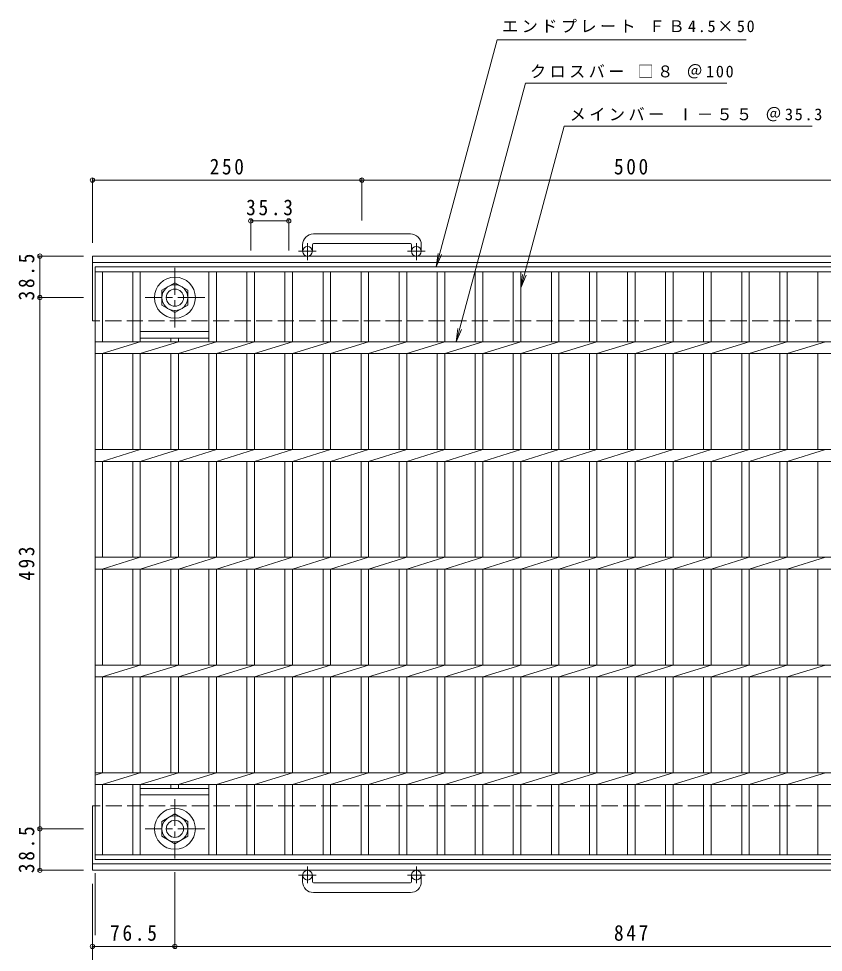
# Model space of a CAD drawing. Units: millimetres, scale not verified. Extents: x -929 to 917, y -686 to 668.
# Drawn here: x -929 to -183, y -198 to 668 of the extents above; entities that cross this region are included whole.
import ezdxf

# ---------------------------------------------------------------- set-up
doc = ezdxf.new("R2010")
doc.units = ezdxf.units.MM
doc.header["$LTSCALE"] = 5
doc.header["$PDMODE"] = 32
doc.header["$PDSIZE"] = 4
doc.linetypes.add('CHAIN1', pattern=[8, 5, -1, 1, -1])
doc.linetypes.add('DASHED3', pattern=[4, 3, -1])
for name, color, linetype, lineweight in [('0-1_躯体', 2, 'Continuous', 9), ('0-2_仕上', 3, 'Continuous', 9), ('0-4_その他', 7, 'Continuous', 9), ('0-5_寸法', 7, 'Continuous', 9)]:
    doc.layers.add(name, color=color, linetype=linetype, lineweight=lineweight)
doc.styles.add('ＭＳ ゴシック', font='')
doc.styles.get('ＭＳ ゴシック').set_extended_font_data('MS Gothic')

msp = doc.modelspace()

# ---------------------------------------------------------------- linework, layer by layer
at = {"layer": '0-1_躯体'}
for p, q in [((-565.846, 468.311), (-655.846, 468.311)), ((-655.846, 459.311), (-565.846, 459.311)), ((-665.846, 458.311), (-665.846, 452.211)), ((-656.846, 458.311), (-656.846, 452.211)), ((-564.846, 458.311), (-564.846, 452.211)), ((-555.846, 458.311), (-555.846, 452.211)), ((-860.846, 387.711), (-860.846, 447.711)), ((266.483, 447.711), (-860.846, 447.711)), ((264.437, 441.71), (-860.846, 441.71)), ((-860.846, -122.289), (-860.846, -62.29)), ((248.074, -116.289), (-860.846, -116.289)), ((246.028, -122.289), (-860.846, -122.289)), ((-665.846, -132.89), (-665.846, -126.79)), ((-656.846, -132.89), (-656.846, -126.79)), ((-564.846, -132.89), (-564.846, -126.79)), ((-555.846, -132.89), (-555.846, -126.79)), ((-655.846, -133.89), (-565.846, -133.89)), ((-565.846, -142.89), (-655.846, -142.89))]:
    msp.add_line(p, q, dxfattribs=at)
at = {"layer": '0-1_躯体', "linetype": 'CHAIN1'}
for p, q in [((-661.346, 444.103), (-661.346, 459.7)), ((-560.346, 444.103), (-560.346, 459.7)), ((-653.183, 452.211), (-669.59, 452.211)), ((-552.183, 452.211), (-568.59, 452.211)), ((-784.346, 436.847), (-784.346, 381.574)), ((-756.71, 409.211), (-811.983, 409.211)), ((-784.346, -56.153), (-784.346, -111.426)), ((-756.71, -83.79), (-811.983, -83.79)), ((-661.346, -118.682), (-661.346, -134.28)), ((-560.346, -118.682), (-560.346, -134.28)), ((-653.183, -126.79), (-669.59, -126.79)), ((-552.183, -126.79), (-568.59, -126.79))]:
    msp.add_line(p, q, dxfattribs=at)
at = {"layer": '0-1_躯体', "linetype": 'DASHED3'}
for p, q in [((246.028, 387.711), (-860.846, 387.711)), ((266.483, -62.29), (-860.846, -62.29))]:
    msp.add_line(p, q, dxfattribs=at)
at = {"layer": '0-1_躯体'}
for points in [[(-796.347, 416.138), (-796.347, 402.283), (-784.346, 395.354), (-772.347, 402.283), (-772.347, 416.138), (-784.346, 423.067)], [(-796.347, -90.717), (-796.347, -76.861), (-784.346, -69.932), (-772.347, -76.861), (-772.347, -90.717), (-784.346, -97.646)]]:
    msp.add_lwpolyline(points, close=True, dxfattribs=at)
for centre, radius in [((-661.346, 452.211), 4.5), ((-560.346, 452.211), 4.5), ((-784.346, 409.211), 19), ((-784.346, 409.211), 12), ((-784.346, 409.211), 8), ((-784.346, -83.79), 19), ((-784.346, -83.79), 12), ((-784.346, -83.79), 8), ((-661.346, -126.79), 4.5), ((-560.346, -126.79), 4.5)]:
    msp.add_circle(centre, radius, dxfattribs=at)
for centre, radius, start, end in [((-655.846, 458.311), 10, 90, 180), ((-565.846, 458.311), 10, 0, 90), ((-655.846, 458.311), 1, 90, 180), ((-565.846, 458.311), 1, 0, 90), ((-655.846, -132.89), 10, 180, 270), ((-655.846, -132.89), 1, 180, 270), ((-565.846, -132.89), 10, 270, 0), ((-565.846, -132.89), 1, 270, 0)]:
    msp.add_arc(centre, radius, start, end, dxfattribs=at)
at = {"layer": '0-2_仕上'}
for p, q in [((-858.346, 437.711), (136.655, 437.711)), ((-858.346, -112.289), (-858.346, 437.711)), ((-858.346, 433.211), (136.655, 433.211)), ((-851.345, 368.211), (-851.345, 433.211)), ((-823.445, 433.211), (-823.445, 368.211)), ((-816.446, 433.211), (-816.446, 368.211)), ((-752.845, 433.211), (-752.845, 368.211)), ((-745.845, 433.211), (-745.845, 368.211)), ((-717.546, 433.211), (-717.546, 368.211)), ((-710.546, 433.211), (-710.546, 368.211)), ((-682.245, 433.211), (-682.245, 368.211)), ((-675.246, 433.211), (-675.246, 368.211)), ((-646.946, 433.211), (-646.946, 368.211)), ((-639.946, 433.211), (-639.946, 368.211)), ((-611.645, 433.211), (-611.645, 368.211)), ((-604.645, 433.211), (-604.645, 368.211)), ((-576.345, 433.211), (-576.345, 368.211)), ((-569.346, 433.211), (-569.346, 368.211)), ((-541.045, 433.211), (-541.045, 368.211)), ((-534.045, 433.211), (-534.045, 368.211)), ((-505.746, 433.211), (-505.746, 368.211)), ((-498.746, 433.211), (-498.746, 368.211)), ((-470.446, 433.211), (-470.446, 368.211)), ((-463.445, 433.211), (-463.445, 368.211)), ((-435.146, 433.211), (-435.146, 368.211)), ((-428.145, 433.211), (-428.145, 368.211)), ((-399.845, 433.211), (-399.845, 368.211)), ((-392.845, 433.211), (-392.845, 368.211)), ((-364.545, 433.211), (-364.545, 368.211)), ((-357.545, 433.211), (-357.545, 368.211)), ((-329.246, 433.211), (-329.246, 368.211)), ((-322.246, 433.211), (-322.246, 368.211)), ((-293.946, 433.211), (-293.946, 368.211)), ((-286.946, 433.211), (-286.946, 368.211)), ((-258.646, 433.211), (-258.646, 368.211)), ((-251.646, 433.211), (-251.646, 368.211)), ((-223.345, 433.211), (-223.345, 368.211)), ((-216.346, 433.211), (-216.346, 368.211)), ((-188.046, 433.211), (-188.046, 368.211)), ((-816.446, 377.711), (-752.845, 377.711)), ((-858.346, 368.211), (136.655, 368.211)), ((-851.746, 357.211), (-816.446, 368.211)), ((-816.446, 371.711), (-752.845, 371.711)), ((-781.146, 368.211), (-816.446, 357.211)), ((-788.145, 371.711), (-788.145, 368.211)), ((-781.146, 371.711), (-781.146, 368.211)), ((-745.845, 368.211), (-781.146, 357.211)), ((-745.846, 357.211), (-710.546, 368.211)), ((-710.546, 357.211), (-675.246, 368.211)), ((-675.246, 357.211), (-639.946, 368.211)), ((-639.946, 357.211), (-604.646, 368.211)), ((-604.646, 357.211), (-569.346, 368.211)), ((-569.346, 357.211), (-534.046, 368.211)), ((-534.046, 357.211), (-498.746, 368.211)), ((-498.746, 357.211), (-463.446, 368.211)), ((-463.446, 357.211), (-428.146, 368.211)), ((-428.146, 357.211), (-392.846, 368.211)), ((-392.846, 357.211), (-357.546, 368.211)), ((-357.546, 357.211), (-322.246, 368.211)), ((-322.246, 357.211), (-286.946, 368.211)), ((-286.946, 357.211), (-251.646, 368.211)), ((-251.646, 357.211), (-216.346, 368.211)), ((-216.346, 357.211), (-181.046, 368.211)), ((-858.346, 357.211), (136.655, 357.211)), ((-851.345, 268.211), (-851.345, 357.211)), ((-823.445, 357.211), (-823.445, 268.211)), ((-816.446, 357.211), (-816.446, 268.211)), ((-788.145, 357.211), (-788.145, 268.211)), ((-781.146, 357.211), (-781.146, 268.211)), ((-752.845, 357.211), (-752.845, 268.211)), ((-745.845, 357.211), (-745.845, 268.211)), ((-717.546, 357.211), (-717.546, 268.211)), ((-710.546, 357.211), (-710.546, 268.211)), ((-682.245, 357.211), (-682.245, 268.211)), ((-675.246, 357.211), (-675.246, 268.211)), ((-646.946, 357.211), (-646.946, 268.211)), ((-639.946, 357.211), (-639.946, 268.211)), ((-611.645, 357.211), (-611.645, 268.211)), ((-604.645, 357.211), (-604.645, 268.211)), ((-576.345, 357.211), (-576.345, 268.211)), ((-569.346, 357.211), (-569.346, 268.211)), ((-541.045, 357.211), (-541.045, 268.211)), ((-534.045, 357.211), (-534.045, 268.211)), ((-505.746, 357.211), (-505.746, 268.211)), ((-498.746, 357.211), (-498.746, 268.211)), ((-470.446, 357.211), (-470.446, 268.211)), ((-463.445, 357.211), (-463.445, 268.211)), ((-435.146, 357.211), (-435.146, 268.211)), ((-428.145, 357.211), (-428.145, 268.211)), ((-399.845, 357.211), (-399.845, 268.211)), ((-392.845, 357.211), (-392.845, 268.211)), ((-364.545, 357.211), (-364.545, 268.211)), ((-357.545, 357.211), (-357.545, 268.211)), ((-329.246, 357.211), (-329.246, 268.211)), ((-322.246, 357.211), (-322.246, 268.211)), ((-293.946, 357.211), (-293.946, 268.211)), ((-286.946, 357.211), (-286.946, 268.211)), ((-258.646, 357.211), (-258.646, 268.211)), ((-251.646, 357.211), (-251.646, 268.211)), ((-223.345, 357.211), (-223.345, 268.211)), ((-216.346, 357.211), (-216.346, 268.211)), ((-188.046, 357.211), (-188.046, 268.211)), ((-858.346, 268.211), (136.655, 268.211)), ((-851.746, 257.211), (-816.446, 268.211)), ((-816.446, 257.211), (-781.146, 268.211)), ((-781.146, 257.211), (-745.846, 268.211)), ((-745.846, 257.211), (-710.546, 268.211)), ((-710.546, 257.211), (-675.246, 268.211)), ((-675.246, 257.211), (-639.946, 268.211)), ((-639.946, 257.211), (-604.646, 268.211)), ((-604.646, 257.211), (-569.346, 268.211)), ((-569.346, 257.211), (-534.046, 268.211)), ((-534.046, 257.211), (-498.746, 268.211)), ((-498.746, 257.211), (-463.446, 268.211)), ((-463.446, 257.211), (-428.146, 268.211)), ((-428.146, 257.211), (-392.846, 268.211)), ((-392.846, 257.211), (-357.546, 268.211)), ((-357.546, 257.211), (-322.246, 268.211)), ((-322.246, 257.211), (-286.946, 268.211)), ((-286.946, 257.211), (-251.646, 268.211)), ((-251.646, 257.211), (-216.346, 268.211)), ((-216.346, 257.211), (-181.046, 268.211)), ((-858.346, 257.211), (136.655, 257.211)), ((-851.345, 168.211), (-851.345, 257.211)), ((-823.445, 257.211), (-823.445, 168.211)), ((-816.446, 257.211), (-816.446, 168.211)), ((-788.145, 257.211), (-788.145, 168.211)), ((-781.146, 257.211), (-781.146, 168.211)), ((-752.845, 257.211), (-752.845, 168.211)), ((-745.845, 257.211), (-745.845, 168.211)), ((-717.546, 257.211), (-717.546, 168.211)), ((-710.546, 257.211), (-710.546, 168.211)), ((-682.245, 257.211), (-682.245, 168.211)), ((-675.246, 257.211), (-675.246, 168.211)), ((-646.946, 257.211), (-646.946, 168.211)), ((-639.946, 257.211), (-639.946, 168.211)), ((-611.645, 257.211), (-611.645, 168.211)), ((-604.645, 257.211), (-604.645, 168.211)), ((-576.345, 257.211), (-576.345, 168.211)), ((-569.346, 257.211), (-569.346, 168.211)), ((-541.045, 257.211), (-541.045, 168.211)), ((-534.045, 257.211), (-534.045, 168.211)), ((-505.746, 257.211), (-505.746, 168.211)), ((-498.746, 257.211), (-498.746, 168.211)), ((-470.446, 257.211), (-470.446, 168.211)), ((-463.445, 257.211), (-463.445, 168.211)), ((-435.146, 257.211), (-435.146, 168.211)), ((-428.145, 257.211), (-428.145, 168.211)), ((-399.845, 257.211), (-399.845, 168.211)), ((-392.845, 257.211), (-392.845, 168.211)), ((-364.545, 257.211), (-364.545, 168.211)), ((-357.545, 257.211), (-357.545, 168.211)), ((-329.246, 257.211), (-329.246, 168.211)), ((-322.246, 257.211), (-322.246, 168.211)), ((-293.946, 257.211), (-293.946, 168.211)), ((-286.946, 257.211), (-286.946, 168.211)), ((-258.646, 257.211), (-258.646, 168.211)), ((-251.646, 257.211), (-251.646, 168.211)), ((-223.345, 257.211), (-223.345, 168.211)), ((-216.346, 257.211), (-216.346, 168.211)), ((-188.046, 257.211), (-188.046, 168.211)), ((-858.346, 168.211), (136.655, 168.211)), ((-851.746, 157.211), (-816.446, 168.211)), ((-816.446, 157.211), (-781.146, 168.211)), ((-781.146, 157.211), (-745.846, 168.211)), ((-745.846, 157.211), (-710.546, 168.211)), ((-710.546, 157.211), (-675.246, 168.211)), ((-675.246, 157.211), (-639.946, 168.211)), ((-639.946, 157.211), (-604.646, 168.211)), ((-604.646, 157.211), (-569.346, 168.211)), ((-569.346, 157.211), (-534.046, 168.211)), ((-534.046, 157.211), (-498.746, 168.211)), ((-498.746, 157.211), (-463.446, 168.211)), ((-463.446, 157.211), (-428.146, 168.211)), ((-428.146, 157.211), (-392.846, 168.211)), ((-392.846, 157.211), (-357.546, 168.211)), ((-357.546, 157.211), (-322.246, 168.211)), ((-322.246, 157.211), (-286.946, 168.211)), ((-286.946, 157.211), (-251.646, 168.211)), ((-251.646, 157.211), (-216.346, 168.211)), ((-216.346, 157.211), (-181.046, 168.211)), ((-858.346, 157.211), (136.655, 157.211)), ((-851.345, 68.211), (-851.345, 157.211)), ((-823.445, 157.211), (-823.445, 68.211)), ((-816.446, 157.211), (-816.446, 68.211)), ((-788.145, 157.211), (-788.145, 68.211)), ((-781.146, 157.211), (-781.146, 68.211)), ((-752.845, 157.211), (-752.845, 68.211)), ((-745.845, 157.211), (-745.845, 68.211)), ((-717.546, 157.211), (-717.546, 68.211)), ((-710.546, 157.211), (-710.546, 68.211)), ((-682.245, 157.211), (-682.245, 68.211)), ((-675.246, 157.211), (-675.246, 68.211)), ((-646.946, 157.211), (-646.946, 68.211)), ((-639.946, 157.211), (-639.946, 68.211)), ((-611.645, 157.211), (-611.645, 68.211)), ((-604.645, 157.211), (-604.645, 68.211)), ((-576.345, 157.211), (-576.345, 68.211)), ((-569.346, 157.211), (-569.346, 68.211)), ((-541.045, 157.211), (-541.045, 68.211)), ((-534.045, 157.211), (-534.045, 68.211)), ((-505.746, 157.211), (-505.746, 68.211)), ((-498.746, 157.211), (-498.746, 68.211)), ((-470.446, 157.211), (-470.446, 68.211)), ((-463.445, 157.211), (-463.445, 68.211)), ((-435.146, 157.211), (-435.146, 68.211)), ((-428.145, 157.211), (-428.145, 68.211)), ((-399.845, 157.211), (-399.845, 68.211)), ((-392.845, 157.211), (-392.845, 68.211)), ((-364.545, 157.211), (-364.545, 68.211)), ((-357.545, 157.211), (-357.545, 68.211)), ((-329.246, 157.211), (-329.246, 68.211)), ((-322.246, 157.211), (-322.246, 68.211)), ((-293.946, 157.211), (-293.946, 68.211)), ((-286.946, 157.211), (-286.946, 68.211)), ((-258.646, 157.211), (-258.646, 68.211)), ((-251.646, 157.211), (-251.646, 68.211)), ((-223.345, 157.211), (-223.345, 68.211)), ((-216.346, 157.211), (-216.346, 68.211)), ((-188.046, 157.211), (-188.046, 68.211)), ((-858.346, 68.211), (136.655, 68.211)), ((-851.746, 57.211), (-816.446, 68.211)), ((-816.446, 57.211), (-781.146, 68.211)), ((-781.146, 57.211), (-745.846, 68.211)), ((-745.846, 57.211), (-710.546, 68.211)), ((-710.546, 57.211), (-675.246, 68.211)), ((-675.246, 57.211), (-639.946, 68.211)), ((-639.946, 57.211), (-604.646, 68.211)), ((-604.646, 57.211), (-569.346, 68.211)), ((-569.346, 57.211), (-534.046, 68.211)), ((-534.046, 57.211), (-498.746, 68.211)), ((-498.746, 57.211), (-463.446, 68.211)), ((-463.446, 57.211), (-428.146, 68.211)), ((-428.146, 57.211), (-392.846, 68.211)), ((-392.846, 57.211), (-357.546, 68.211)), ((-357.546, 57.211), (-322.246, 68.211)), ((-322.246, 57.211), (-286.946, 68.211)), ((-286.946, 57.211), (-251.646, 68.211)), ((-251.646, 57.211), (-216.346, 68.211)), ((-216.346, 57.211), (-181.046, 68.211)), ((-858.346, 57.211), (136.655, 57.211)), ((-851.345, -31.789), (-851.345, 57.211)), ((-823.445, 57.211), (-823.445, -31.789)), ((-816.446, 57.211), (-816.446, -31.789)), ((-788.145, 57.211), (-788.145, -31.789)), ((-781.146, 57.211), (-781.146, -31.789)), ((-752.845, 57.211), (-752.845, -31.789)), ((-745.845, 57.211), (-745.845, -31.789)), ((-717.546, 57.211), (-717.546, -31.789)), ((-710.546, 57.211), (-710.546, -31.789)), ((-682.245, 57.211), (-682.245, -31.789)), ((-675.246, 57.211), (-675.246, -31.789)), ((-646.946, 57.211), (-646.946, -31.789)), ((-639.946, 57.211), (-639.946, -31.789)), ((-611.645, 57.211), (-611.645, -31.789)), ((-604.645, 57.211), (-604.645, -31.789)), ((-576.345, 57.211), (-576.345, -31.789)), ((-569.346, 57.211), (-569.346, -31.789)), ((-541.045, 57.211), (-541.045, -31.789)), ((-534.045, 57.211), (-534.045, -31.789)), ((-505.746, 57.211), (-505.746, -31.789)), ((-498.746, 57.211), (-498.746, -31.789)), ((-470.446, 57.211), (-470.446, -31.789)), ((-463.445, 57.211), (-463.445, -31.789)), ((-435.146, 57.211), (-435.146, -31.789)), ((-428.145, 57.211), (-428.145, -31.789)), ((-399.845, 57.211), (-399.845, -31.789)), ((-392.845, 57.211), (-392.845, -31.789)), ((-364.545, 57.211), (-364.545, -31.789)), ((-357.545, 57.211), (-357.545, -31.789)), ((-329.246, 57.211), (-329.246, -31.789)), ((-322.246, 57.211), (-322.246, -31.789)), ((-293.946, 57.211), (-293.946, -31.789)), ((-286.946, 57.211), (-286.946, -31.789)), ((-258.646, 57.211), (-258.646, -31.789)), ((-251.646, 57.211), (-251.646, -31.789)), ((-223.345, 57.211), (-223.345, -31.789)), ((-216.346, 57.211), (-216.346, -31.789)), ((-188.046, 57.211), (-188.046, -31.789)), ((-858.346, -33.971), (-851.345, -31.788)), ((-858.346, -31.789), (136.655, -31.789)), ((-851.746, -42.789), (-816.446, -31.789)), ((-816.446, -42.789), (-781.146, -31.789)), ((-781.146, -42.789), (-745.845, -31.789)), ((-745.846, -42.789), (-710.546, -31.789)), ((-710.546, -42.789), (-675.246, -31.789)), ((-675.246, -42.789), (-639.946, -31.789)), ((-639.946, -42.789), (-604.646, -31.789)), ((-604.646, -42.789), (-569.346, -31.789)), ((-569.346, -42.789), (-534.046, -31.789)), ((-534.046, -42.789), (-498.746, -31.789)), ((-498.746, -42.789), (-463.446, -31.789)), ((-463.446, -42.789), (-428.146, -31.789)), ((-428.146, -42.789), (-392.846, -31.789)), ((-392.846, -42.789), (-357.546, -31.789)), ((-357.546, -42.789), (-322.246, -31.789)), ((-322.246, -42.789), (-286.946, -31.789)), ((-286.946, -42.789), (-251.646, -31.789)), ((-251.646, -42.789), (-216.346, -31.789)), ((-216.346, -42.789), (-181.046, -31.789)), ((-858.346, -42.789), (136.655, -42.789)), ((-851.345, -107.789), (-851.345, -42.789)), ((-823.445, -42.789), (-823.445, -107.789)), ((-816.446, -42.789), (-816.446, -107.789)), ((-788.145, -42.789), (-788.145, -46.289)), ((-781.146, -42.789), (-781.146, -46.289)), ((-752.845, -42.789), (-752.845, -107.789)), ((-745.845, -42.789), (-745.845, -107.789)), ((-717.546, -42.789), (-717.546, -107.789)), ((-710.546, -42.789), (-710.546, -107.789)), ((-682.245, -42.789), (-682.245, -107.789)), ((-675.246, -42.789), (-675.246, -107.789)), ((-646.946, -42.789), (-646.946, -107.789)), ((-639.946, -42.789), (-639.946, -107.789)), ((-611.645, -42.789), (-611.645, -107.789)), ((-604.645, -42.789), (-604.645, -107.789)), ((-576.345, -42.789), (-576.345, -107.789)), ((-569.346, -42.789), (-569.346, -107.789)), ((-541.045, -42.789), (-541.045, -107.789)), ((-534.045, -42.789), (-534.045, -107.789)), ((-505.746, -42.789), (-505.746, -107.789)), ((-498.746, -42.789), (-498.746, -107.789)), ((-470.446, -42.789), (-470.446, -107.789)), ((-463.445, -42.789), (-463.445, -107.789)), ((-435.146, -42.789), (-435.146, -107.789)), ((-428.145, -42.789), (-428.145, -107.789)), ((-399.845, -42.789), (-399.845, -107.789)), ((-392.845, -42.789), (-392.845, -107.789)), ((-364.545, -42.789), (-364.545, -107.789)), ((-357.545, -42.789), (-357.545, -107.789)), ((-329.246, -42.789), (-329.246, -107.789)), ((-322.246, -42.789), (-322.246, -107.789)), ((-293.946, -42.789), (-293.946, -107.789)), ((-286.946, -42.789), (-286.946, -107.789)), ((-258.646, -42.789), (-258.646, -107.789)), ((-251.646, -42.789), (-251.646, -107.789)), ((-223.345, -42.789), (-223.345, -107.789)), ((-216.346, -42.789), (-216.346, -107.789)), ((-188.046, -42.789), (-188.046, -107.789)), ((-752.845, -46.289), (-816.446, -46.289)), ((-752.845, -52.289), (-816.446, -52.289)), ((136.655, -107.789), (-858.346, -107.789)), ((136.655, -112.289), (-858.346, -112.289))]:
    msp.add_line(p, q, dxfattribs=at)
at = {"layer": '0-4_その他'}
for p, q in [((-860.846, 460.211), (-860.846, 519.811)), ((-860.846, 518.311), (186.654, 518.311)), ((-610.846, 480.811), (-610.846, 519.811)), ((-714.046, 452.944), (-714.046, 481.925)), ((-714.046, 480.425), (-678.747, 480.425)), ((-678.747, 452.944), (-678.747, 481.925)), ((-869.16, 447.711), (-911.009, 447.711)), ((-909.509, 409.211), (-909.509, 447.711)), ((-869.16, 409.211), (-911.009, 409.211)), ((-909.509, -83.789), (-909.509, 409.211)), ((-869.16, -83.789), (-911.009, -83.789)), ((-909.509, -122.289), (-909.509, -83.789)), ((-869.16, -122.289), (-911.009, -122.289)), ((-858.346, -124.789), (-858.346, -182.338)), ((-784.346, -123.926), (-784.346, -194.39)), ((-860.846, -134.789), (-860.846, -274.39)), ((-860.846, -192.89), (62.655, -192.89))]:
    msp.add_line(p, q, dxfattribs=at)
for p in [(-860.846, 518.311), (-610.846, 518.311), (-714.046, 480.425), (-678.747, 480.425), (-909.509, 447.711), (-909.509, 409.211), (-909.509, -83.789), (-909.509, -122.289), (-860.846, -192.89), (-784.346, -192.89)]:
    msp.add_point(p, dxfattribs=at)
at = {"layer": '0-5_寸法'}
for p, q in [((-541.908, 437.711), (-485.478, 648.311)), ((-485.478, 648.311), (-254.62, 648.311)), ((-459.066, 608.311), (-272.503, 608.311)), ((-423.249, 568.374), (-193.288, 568.374)), ((-541.908, 437.711), (-540.276, 450.104)), ((-541.908, 437.711), (-537.124, 449.26)), ((-463.445, 418.359), (-458.662, 429.908)), ((-523.401, 368.211), (-518.617, 379.759))]:
    msp.add_line(p, q, dxfattribs=at)
for points in [[(-459.066, 608.311), (-523.401, 368.211), (-521.769, 380.604)], [(-423.249, 568.374), (-463.445, 418.359), (-461.814, 430.752)]]:
    msp.add_lwpolyline(points, dxfattribs=at)

# ---------------------------------------------------------------- texts
at = {"layer": '0-4_その他', "color": 2, "char_height": 14.66, "attachment_point": 7, "style": 'ＭＳ ゴシック'}
for s, insert in [('\\T1.27;\\W0.9;250', (-752.096, 523.311)), ('\\T1.27;\\W0.9;500', (-377.096, 523.311)), ('\\T1.28;\\W0.9;35.3', (-718.271, 485.425)), ('\\T1.28;\\W0.9;76.5', (-844.471, -187.89)), ('\\T1.27;\\W0.9;847', (-377.096, -187.89))]:
    msp.add_mtext(s, dxfattribs=dict(at, insert=insert))
at = {"layer": '0-4_その他', "color": 2, "char_height": 14.66, "attachment_point": 7, "rotation": 90, "style": 'ＭＳ ゴシック'}
for s, insert in [('\\T1.28;\\W0.9;38.5', (-914.509, 406.586)), ('\\T1.27;\\W0.9;493', (-914.509, 146.461)), ('\\T1.28;\\W0.9;38.5', (-914.509, -124.914))]:
    msp.add_mtext(s, dxfattribs=dict(at, insert=insert))
at = {"layer": '0-5_寸法', "char_height": 11, "attachment_point": 7, "style": 'ＭＳ ゴシック'}
for s, insert in [('\\T1.21;エンドプレート\\~ＦＢ4.5×50', (-480.87, 654.989)), ('\\T1.21;クロスバー\\~□８\\~＠100', (-455.003, 612.586)), ('\\T1.21;メインバー\\~Ⅰ－５５\\~＠35.3', (-418.151, 572.795))]:
    msp.add_mtext(s, dxfattribs=dict(at, insert=insert))

doc.saveas('drawing.dxf')
